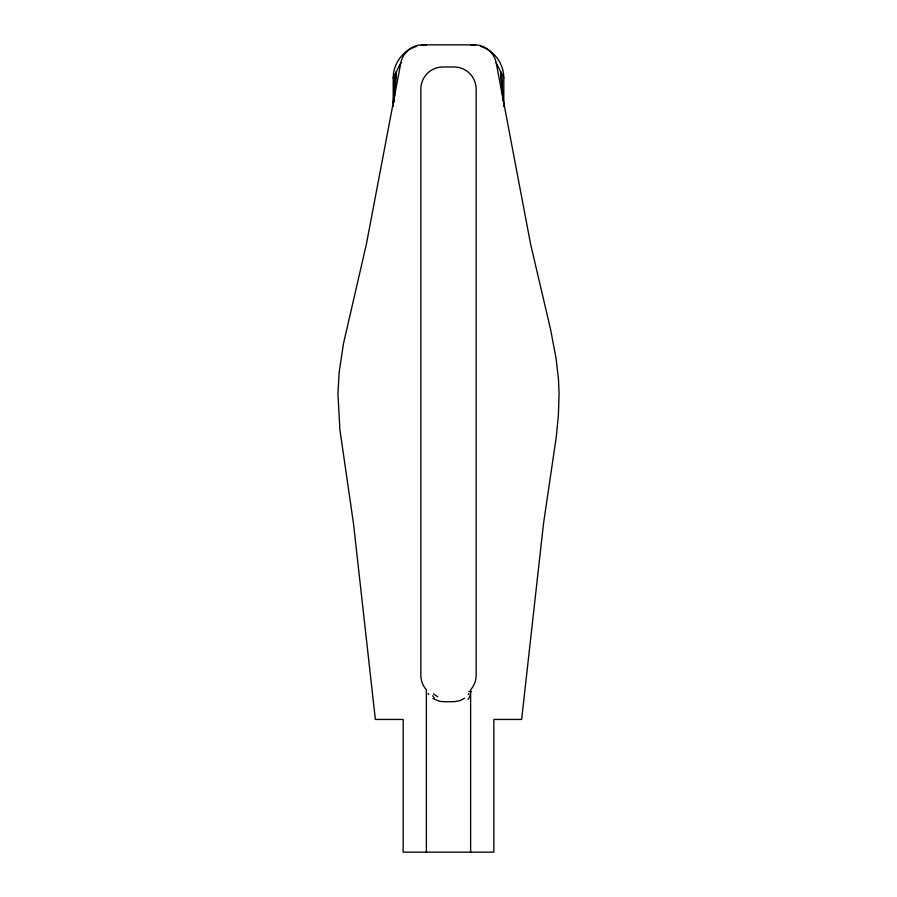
<?xml version="1.0" encoding="UTF-8"?>
<svg xmlns="http://www.w3.org/2000/svg" width="897" height="897" viewBox="0 0 897 897"><rect width="100%" height="100%" fill="white"/><g stroke="black" fill="none" stroke-linecap="round" stroke-linejoin="round"><path stroke-width="1.35" d="M393.918 102.269L394.972 74.485L393.121 106.429M394.545 96.786L396.306 71.816L393.054 106.418M400.836 62.756L366.368 244.264L343.439 343.798L339.144 372.333L337.934 393.817L339.907 429.798L353.485 523.579L375.361 719.439L403.157 719.439L403.157 852.15L493.843 852.15L493.843 719.439L521.639 719.439L543.515 523.579L556.263 437.007L558.383 415.378L559.066 393.817L558.483 379.476L556.028 358.049L550.601 329.558L530.632 244.264L496.164 62.756A22.122 22.122 0 0 0 474.457 44.85L422.543 44.85A22.122 22.122 0 0 0 400.836 62.756L393.2 78.028L393.2 106.059M468.94 693.56L468.268 694.502M464.534 698.214L460.228 700.535L455.53 701.521A21.73 4.261 0 0 1 441.47 701.521A15.238 10.854 -15.9 0 1 439.373 701.207L432.937 698.55M428.732 694.502L428.06 693.56M496.164 62.756L503.8 78.028L503.8 106.059M503.43 100.879L500.694 71.816L502.264 94.017L501.378 73.195L503.161 100.946M503.688 103.648L503.946 106.418M470.622 852.15L470.622 689.838A22.122 22.122 0 0 0 476.15 675.206L476.15 89.083A22.122 22.122 0 0 0 454.028 66.972L442.972 66.972A22.122 22.122 0 0 0 420.85 89.083L420.85 675.206A22.122 22.122 0 0 0 426.378 689.838L426.378 852.15M468.761 691.565A19.162 6.1 -30 0 1 471.542 691.609M434.283 698.202A19.162 2.276 54.3 0 1 432.69 695.702M437.781 696.801A28.087 12.356 17 0 1 433.531 693.807M470.275 694.783A28.289 17.278 4.3 0 1 468.01 699.357M393.2 78.028A33.178 33.178 0 0 1 416.219 46.442M421.355 45.231A33.178 33.178 0 0 1 426.378 44.85M470.622 44.85A33.178 33.178 0 0 1 475.645 45.231M480.781 46.442A33.178 33.178 0 0 1 503.8 78.028"/></g></svg>
